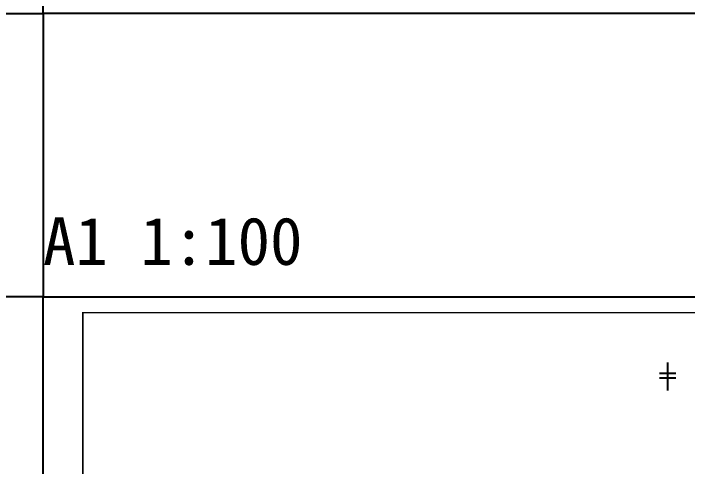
# Model space of a CAD drawing. Extents: x 27938 to 1507990, y 110129 to 923079.
# Drawn here: x 811757 to 854168, y 305141 to 333624 of the extents above; entities that cross this region are included whole.
import ezdxf

# ---------------------------------------------------------------- set-up
doc = ezdxf.new("R2010")
doc.units = 0
doc.header["$LTSCALE"] = 1000
doc.header["$MEASUREMENT"] = 0
for name, color, linetype in [('----建筑底图', 8, 'Continuous'), ('text', 7, 'Continuous'), ('图框', 140, 'Continuous')]:
    doc.layers.add(name, color=color, linetype=linetype)
doc.layers.add('yichutu', color=7, linetype='Continuous', true_color=0xffffff, plot=False)
doc.styles.add('_TCH_LABEL', font='simhei.ttf')

# ---------------------------------------------------------------- blocks, each defined once
blk = doc.blocks.new('TK')
at = {"layer": '图框'}
blk.add_lwpolyline([(465375, 548714), (549475, 548714), (549475, 489314), (465375, 489314)], close=True, dxfattribs=at)
blk.add_lwpolyline([(465375, 548714), (549475, 548714), (549475, 489314), (465375, 489314)], close=True, dxfattribs=at)
at = {"layer": '图框', "const_width": 100}
blk.add_lwpolyline([(548475, 490314), (548475, 547714), (467875, 547714), (467875, 490314)], close=True, dxfattribs=at)
blk = doc.blocks.new('yct-841-594-84100-59399.9999999999-100-1000.0')
at = {"layer": 'yichutu', "color": 7, "true_color": 0xffffff}
blk.add_lwpolyline([(0, 0), (0, 59400), (84100, 59400), (84100, 0)], close=True, dxfattribs=at)
at = {"layer": 'yichutu', "color": 7, "true_color": 0xffffff, "style": '_TCH_LABEL'}
blk.add_text('A1 1:100', height=3000, dxfattribs=at).set_placement((0, 61400))
blk = doc.blocks.new('A$C1B43746D')
for p, q in [((39302.5, -1738.7), (39302.5, -3489.7)), ((39302.5, -1738.7), (39302.5, -3489.7)), ((38795.1, -2395.3), (39809.9, -2395.3)), ((38795.1, -2395.3), (39809.9, -2395.3)), ((38795.1, -2698.6), (39809.9, -2698.6)), ((38795.1, -2698.6), (39809.9, -2698.6))]:
    blk.add_line(p, q)

msp = doc.modelspace()

# ---------------------------------------------------------------- linework, layer by layer
at = {"layer": 'text', "color": 2}
msp.add_lwpolyline([(813614.1, 315815.2), (782614.1, 315815.2), (782614.1, 333623.5), (813614.1, 333623.5)], close=True, dxfattribs=at)

# ---------------------------------------------------------------- block references
for p in [(348239.1, -155690.1), (348239.1, -232898.5)]:
    msp.add_blockref('TK', p)
at = {"layer": 'yichutu'}
for p in [(813614.1, 333623.5), (813614.1, 256415.2)]:
    msp.add_blockref('yct-841-594-84100-59399.9999999999-100-1000.0', p, dxfattribs=at)

# ---------------------------------------------------------------- next in the draw order: block references
at = {"layer": '----建筑底图', "ltscale": 0.5}
msp.add_blockref('A$C1B43746D', (813614.1, 313410.2), dxfattribs=at)

doc.saveas('drawing.dxf')
